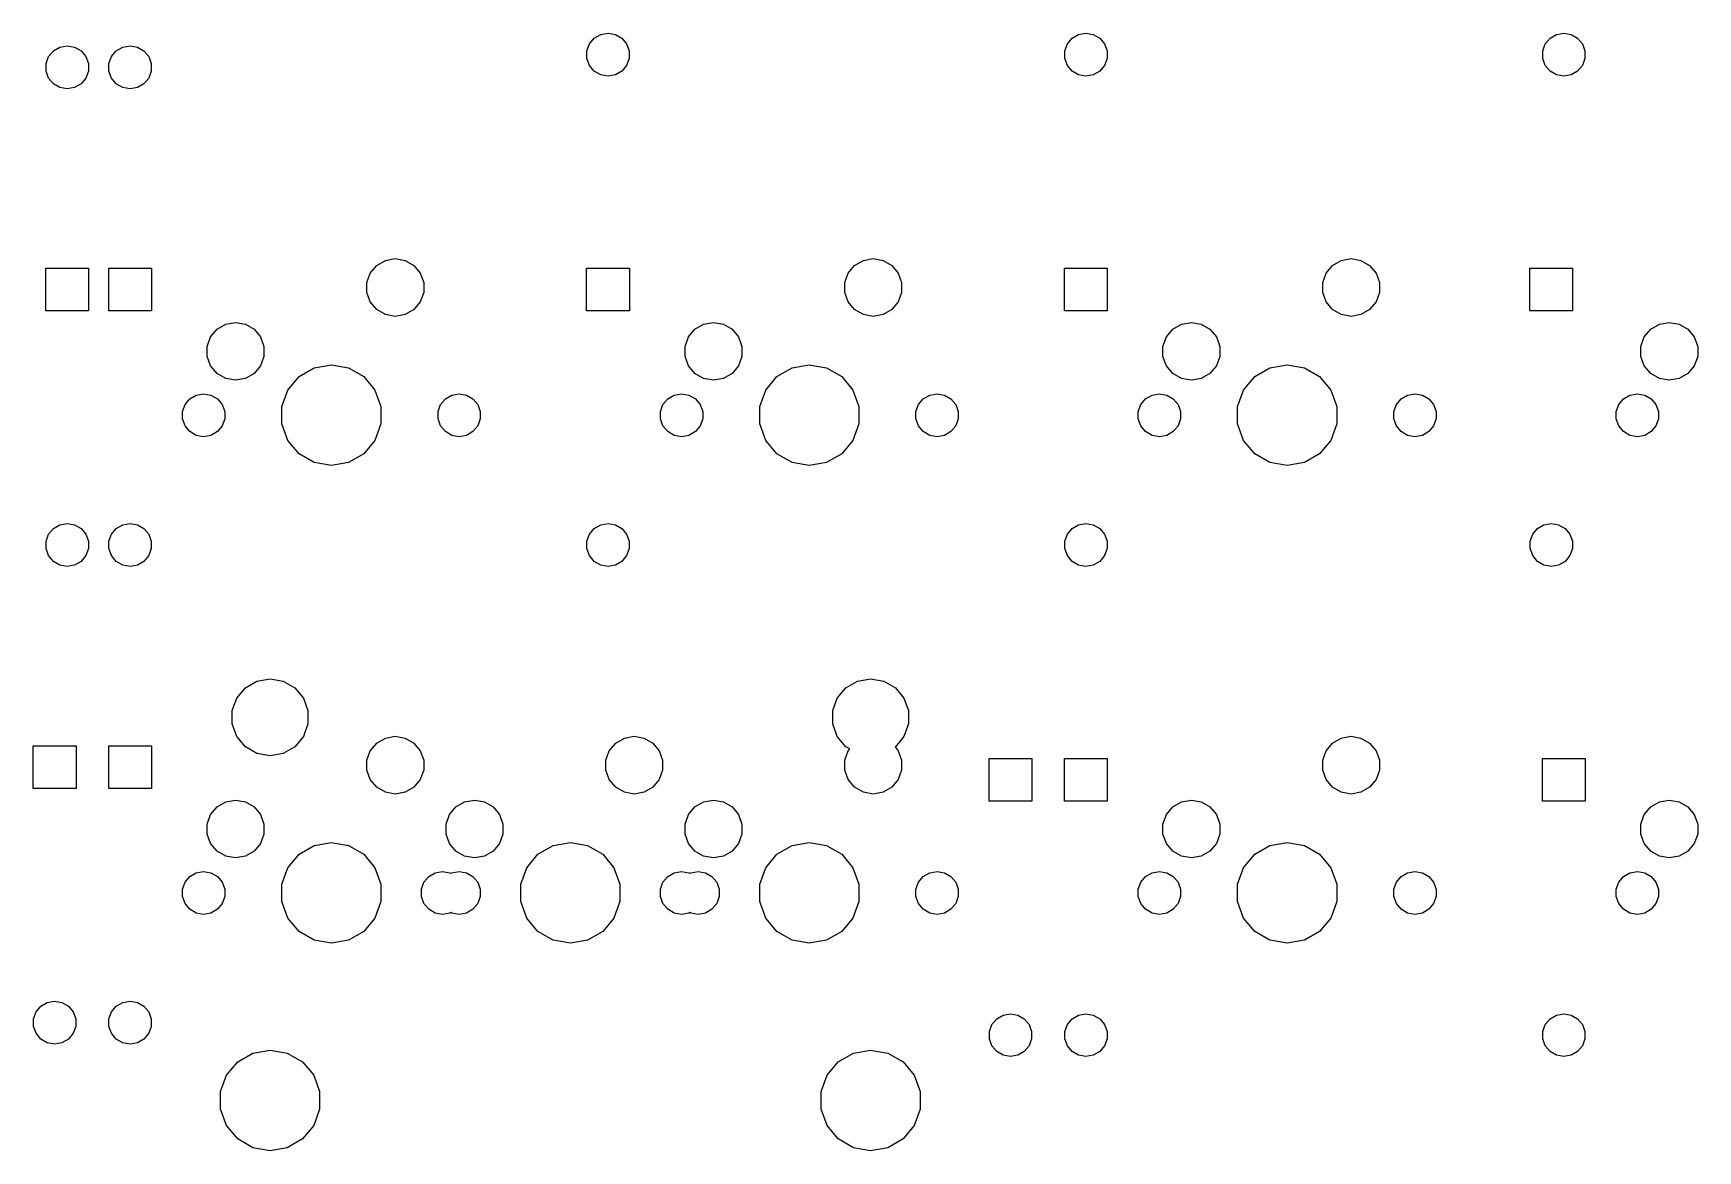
# Model space of a CAD drawing. Extents: x 16 to 275, y -108 to -13.
# Drawn here: x 143.1 to 209.3, y -108.3 to -63.8 of the extents above; entities that cross this region are included whole.
import ezdxf

# ---------------------------------------------------------------- set-up
doc = ezdxf.new("R2010")
doc.units = 0
doc.header["$MEASUREMENT"] = 0
doc.layers.add('BLACK', color=7, linetype='CONTINUOUS')

msp = doc.modelspace()

# ---------------------------------------------------------------- linework, layer by layer
at = {"layer": 'Black'}
for p, q in [((165.259, -64.2341), (165.449, -64.0072)), ((165.449, -64.0072), (165.706, -63.8591)), ((165.706, -63.8591), (165.997, -63.8076)), ((165.997, -63.8076), (166.289, -63.8591)), ((166.289, -63.8591), (166.546, -64.0072)), ((166.546, -64.0072), (166.736, -64.2341)), ((184.259, -64.2341), (184.449, -64.0072)), ((184.449, -64.0072), (184.706, -63.8591)), ((184.706, -63.8591), (184.997, -63.8076)), ((184.997, -63.8076), (185.289, -63.8591)), ((185.289, -63.8591), (185.546, -64.0072)), ((185.546, -64.0072), (185.736, -64.2341)), ((203.259, -64.2341), (203.449, -64.0072)), ((203.449, -64.0072), (203.706, -63.8591)), ((203.706, -63.8591), (203.997, -63.8076)), ((203.997, -63.8076), (204.289, -63.8591)), ((204.289, -63.8591), (204.546, -64.0072)), ((204.546, -64.0072), (204.736, -64.2341)), ((143.658, -65.0124), (143.759, -64.7341)), ((143.759, -64.7341), (143.949, -64.5072)), ((143.949, -64.5072), (144.206, -64.3591)), ((144.206, -64.3591), (144.497, -64.3076)), ((144.497, -64.3076), (144.789, -64.3591)), ((144.789, -64.3591), (145.046, -64.5072)), ((145.046, -64.5072), (145.236, -64.7341)), ((145.236, -64.7341), (145.337, -65.0124)), ((146.158, -65.0124), (146.259, -64.7341)), ((146.259, -64.7341), (146.449, -64.5072)), ((146.449, -64.5072), (146.706, -64.3591)), ((146.706, -64.3591), (146.997, -64.3076)), ((146.997, -64.3076), (147.289, -64.3591)), ((147.289, -64.3591), (147.546, -64.5072)), ((147.546, -64.5072), (147.736, -64.7341)), ((147.736, -64.7341), (147.837, -65.0124)), ((165.158, -64.5124), (165.259, -64.2341)), ((165.158, -64.8086), (165.158, -64.5124)), ((165.259, -65.087), (165.158, -64.8086)), ((166.736, -64.2341), (166.837, -64.5124)), ((166.837, -64.8086), (166.736, -65.087)), ((166.837, -64.5124), (166.837, -64.8086)), ((184.158, -64.5124), (184.259, -64.2341)), ((184.158, -64.8086), (184.158, -64.5124)), ((184.259, -65.087), (184.158, -64.8086)), ((185.736, -64.2341), (185.837, -64.5124)), ((185.837, -64.8086), (185.736, -65.087)), ((185.837, -64.5124), (185.837, -64.8086)), ((203.158, -64.5124), (203.259, -64.2341)), ((203.158, -64.8086), (203.158, -64.5124)), ((203.259, -65.087), (203.158, -64.8086)), ((204.736, -64.2341), (204.837, -64.5124)), ((204.837, -64.8086), (204.736, -65.087)), ((204.837, -64.5124), (204.837, -64.8086)), ((143.658, -65.3086), (143.658, -65.0124)), ((143.759, -65.587), (143.658, -65.3086)), ((145.337, -65.3086), (145.236, -65.587)), ((145.337, -65.0124), (145.337, -65.3086)), ((146.158, -65.3086), (146.158, -65.0124)), ((146.259, -65.587), (146.158, -65.3086)), ((147.837, -65.3086), (147.736, -65.587)), ((147.837, -65.0124), (147.837, -65.3086)), ((165.449, -65.3139), (165.259, -65.087)), ((165.706, -65.462), (165.449, -65.3139)), ((165.997, -65.5134), (165.706, -65.462)), ((166.289, -65.462), (165.997, -65.5134)), ((166.546, -65.3139), (166.289, -65.462)), ((166.736, -65.087), (166.546, -65.3139)), ((184.449, -65.3139), (184.259, -65.087)), ((184.706, -65.462), (184.449, -65.3139)), ((184.997, -65.5134), (184.706, -65.462)), ((185.289, -65.462), (184.997, -65.5134)), ((185.546, -65.3139), (185.289, -65.462)), ((185.736, -65.087), (185.546, -65.3139)), ((203.449, -65.3139), (203.259, -65.087)), ((203.706, -65.462), (203.449, -65.3139)), ((203.997, -65.5134), (203.706, -65.462)), ((204.289, -65.462), (203.997, -65.5134)), ((204.546, -65.3139), (204.289, -65.462)), ((204.736, -65.087), (204.546, -65.3139)), ((143.949, -65.8139), (143.759, -65.587)), ((144.206, -65.962), (143.949, -65.8139)), ((144.497, -66.0134), (144.206, -65.962)), ((144.789, -65.962), (144.497, -66.0134)), ((145.046, -65.8139), (144.789, -65.962)), ((145.236, -65.587), (145.046, -65.8139)), ((146.449, -65.8139), (146.259, -65.587)), ((146.706, -65.962), (146.449, -65.8139)), ((146.997, -66.0134), (146.706, -65.962)), ((147.289, -65.962), (146.997, -66.0134)), ((147.546, -65.8139), (147.289, -65.962)), ((147.736, -65.587), (147.546, -65.8139)), ((157.148, -72.8418), (157.54, -72.7726)), ((157.54, -72.7726), (157.932, -72.8418)), ((176.148, -72.8418), (176.54, -72.7726)), ((176.54, -72.7726), (176.932, -72.8418)), ((195.148, -72.8418), (195.54, -72.7726)), ((195.54, -72.7726), (195.932, -72.8418)), ((143.648, -74.8501), (143.648, -73.1509)), ((143.648, -73.1509), (145.347, -73.1509)), ((145.347, -73.1509), (145.347, -74.8501)), ((146.148, -74.8501), (146.148, -73.1509)), ((146.148, -73.1509), (147.847, -73.1509)), ((147.847, -73.1509), (147.847, -74.8501)), ((156.41, -73.7208), (156.546, -73.3463)), ((156.546, -73.3463), (156.802, -73.0411)), ((156.802, -73.0411), (157.148, -72.8418)), ((157.932, -72.8418), (158.278, -73.0411)), ((158.278, -73.0411), (158.534, -73.3463)), ((158.534, -73.3463), (158.67, -73.7208)), ((165.148, -74.8501), (165.148, -73.1509)), ((165.148, -73.1509), (166.847, -73.1509)), ((166.847, -73.1509), (166.847, -74.8501)), ((175.41, -73.7208), (175.546, -73.3463)), ((175.546, -73.3463), (175.802, -73.0411)), ((175.802, -73.0411), (176.148, -72.8418)), ((176.932, -72.8418), (177.278, -73.0411)), ((177.278, -73.0411), (177.534, -73.3463)), ((177.534, -73.3463), (177.67, -73.7208)), ((184.148, -74.8501), (184.148, -73.1509)), ((184.148, -73.1509), (185.847, -73.1509)), ((185.847, -73.1509), (185.847, -74.8501)), ((194.41, -73.7208), (194.546, -73.3463)), ((194.546, -73.3463), (194.802, -73.0411)), ((194.802, -73.0411), (195.148, -72.8418)), ((195.932, -72.8418), (196.278, -73.0411)), ((196.278, -73.0411), (196.534, -73.3463)), ((196.534, -73.3463), (196.67, -73.7208)), ((202.648, -74.8501), (202.648, -73.1509)), ((202.648, -73.1509), (204.347, -73.1509)), ((204.347, -73.1509), (204.347, -74.8501)), ((156.41, -74.1192), (156.41, -73.7208)), ((158.67, -73.7208), (158.67, -74.1192)), ((175.41, -74.1192), (175.41, -73.7208)), ((177.67, -73.7208), (177.67, -74.1192)), ((194.41, -74.1192), (194.41, -73.7208)), ((196.67, -73.7208), (196.67, -74.1192)), ((156.546, -74.4937), (156.41, -74.1192)), ((156.802, -74.7989), (156.546, -74.4937)), ((158.534, -74.4937), (158.278, -74.7989)), ((158.67, -74.1192), (158.534, -74.4937)), ((175.546, -74.4937), (175.41, -74.1192)), ((175.802, -74.7989), (175.546, -74.4937)), ((177.534, -74.4937), (177.278, -74.7989)), ((177.67, -74.1192), (177.534, -74.4937)), ((194.546, -74.4937), (194.41, -74.1192)), ((194.802, -74.7989), (194.546, -74.4937)), ((196.534, -74.4937), (196.278, -74.7989)), ((196.67, -74.1192), (196.534, -74.4937)), ((145.347, -74.8501), (143.648, -74.8501)), ((147.847, -74.8501), (146.148, -74.8501)), ((150.452, -75.5811), (150.798, -75.3818)), ((150.798, -75.3818), (151.19, -75.3126)), ((151.19, -75.3126), (151.582, -75.3818)), ((151.582, -75.3818), (151.928, -75.5811)), ((157.148, -74.9982), (156.802, -74.7989)), ((157.54, -75.0674), (157.148, -74.9982)), ((157.932, -74.9982), (157.54, -75.0674)), ((158.278, -74.7989), (157.932, -74.9982)), ((166.847, -74.8501), (165.148, -74.8501)), ((169.452, -75.5811), (169.798, -75.3818)), ((169.798, -75.3818), (170.19, -75.3126)), ((170.19, -75.3126), (170.582, -75.3818)), ((170.582, -75.3818), (170.928, -75.5811)), ((176.148, -74.9982), (175.802, -74.7989)), ((176.54, -75.0674), (176.148, -74.9982)), ((176.932, -74.9982), (176.54, -75.0674)), ((177.278, -74.7989), (176.932, -74.9982)), ((185.847, -74.8501), (184.148, -74.8501)), ((188.452, -75.5811), (188.798, -75.3818)), ((188.798, -75.3818), (189.19, -75.3126)), ((189.19, -75.3126), (189.582, -75.3818)), ((189.582, -75.3818), (189.928, -75.5811)), ((195.148, -74.9982), (194.802, -74.7989)), ((195.54, -75.0674), (195.148, -74.9982)), ((195.932, -74.9982), (195.54, -75.0674)), ((196.278, -74.7989), (195.932, -74.9982)), ((204.347, -74.8501), (202.648, -74.8501)), ((207.452, -75.5811), (207.798, -75.3818)), ((207.798, -75.3818), (208.19, -75.3126)), ((208.19, -75.3126), (208.582, -75.3818)), ((208.582, -75.3818), (208.928, -75.5811)), ((150.06, -76.2608), (150.196, -75.8863)), ((150.196, -75.8863), (150.452, -75.5811)), ((151.928, -75.5811), (152.184, -75.8863)), ((152.184, -75.8863), (152.32, -76.2608)), ((169.06, -76.2608), (169.196, -75.8863)), ((169.196, -75.8863), (169.452, -75.5811)), ((170.928, -75.5811), (171.184, -75.8863)), ((171.184, -75.8863), (171.32, -76.2608)), ((188.06, -76.2608), (188.196, -75.8863)), ((188.196, -75.8863), (188.452, -75.5811)), ((189.928, -75.5811), (190.184, -75.8863)), ((190.184, -75.8863), (190.32, -76.2608)), ((207.06, -76.2608), (207.196, -75.8863)), ((207.196, -75.8863), (207.452, -75.5811)), ((208.928, -75.5811), (209.184, -75.8863)), ((209.184, -75.8863), (209.32, -76.2608)), ((150.06, -76.6592), (150.06, -76.2608)), ((150.196, -77.0337), (150.06, -76.6592)), ((152.32, -76.6592), (152.184, -77.0337)), ((152.32, -76.2608), (152.32, -76.6592)), ((169.06, -76.6592), (169.06, -76.2608)), ((169.196, -77.0337), (169.06, -76.6592)), ((171.32, -76.6592), (171.184, -77.0337)), ((171.32, -76.2608), (171.32, -76.6592)), ((188.06, -76.6592), (188.06, -76.2608)), ((188.196, -77.0337), (188.06, -76.6592)), ((190.32, -76.6592), (190.184, -77.0337)), ((190.32, -76.2608), (190.32, -76.6592)), ((207.06, -76.6592), (207.06, -76.2608)), ((207.196, -77.0337), (207.06, -76.6592)), ((209.32, -76.6592), (209.184, -77.0337)), ((209.32, -76.2608), (209.32, -76.6592)), ((150.452, -77.3389), (150.196, -77.0337)), ((150.798, -77.5382), (150.452, -77.3389)), ((151.928, -77.3389), (151.582, -77.5382)), ((152.184, -77.0337), (151.928, -77.3389)), ((153.713, -77.4667), (154.315, -77.1192)), ((154.315, -77.1192), (155, -76.9985)), ((155, -76.9985), (155.685, -77.1192)), ((155.685, -77.1192), (156.287, -77.4667)), ((169.452, -77.3389), (169.196, -77.0337)), ((169.798, -77.5382), (169.452, -77.3389)), ((170.928, -77.3389), (170.582, -77.5382)), ((171.184, -77.0337), (170.928, -77.3389)), ((172.713, -77.4667), (173.315, -77.1192)), ((173.315, -77.1192), (174, -76.9985)), ((174, -76.9985), (174.685, -77.1192)), ((174.685, -77.1192), (175.287, -77.4667)), ((188.452, -77.3389), (188.196, -77.0337)), ((188.798, -77.5382), (188.452, -77.3389)), ((189.928, -77.3389), (189.582, -77.5382)), ((190.184, -77.0337), (189.928, -77.3389)), ((191.713, -77.4667), (192.315, -77.1192)), ((192.315, -77.1192), (193, -76.9985)), ((193, -76.9985), (193.685, -77.1192)), ((193.685, -77.1192), (194.287, -77.4667)), ((207.452, -77.3389), (207.196, -77.0337)), ((207.798, -77.5382), (207.452, -77.3389)), ((208.928, -77.3389), (208.582, -77.5382)), ((209.184, -77.0337), (208.928, -77.3389)), ((151.19, -77.6074), (150.798, -77.5382)), ((151.582, -77.5382), (151.19, -77.6074)), ((153.029, -78.6524), (153.267, -77.9992)), ((153.267, -77.9992), (153.713, -77.4667)), ((156.287, -77.4667), (156.733, -77.9992)), ((156.733, -77.9992), (156.971, -78.6524)), ((170.19, -77.6074), (169.798, -77.5382)), ((170.582, -77.5382), (170.19, -77.6074)), ((172.029, -78.6524), (172.267, -77.9992)), ((172.267, -77.9992), (172.713, -77.4667)), ((175.287, -77.4667), (175.733, -77.9992)), ((175.733, -77.9992), (175.971, -78.6524)), ((189.19, -77.6074), (188.798, -77.5382)), ((189.582, -77.5382), (189.19, -77.6074)), ((191.029, -78.6524), (191.267, -77.9992)), ((191.267, -77.9992), (191.713, -77.4667)), ((194.287, -77.4667), (194.733, -77.9992)), ((194.733, -77.9992), (194.971, -78.6524)), ((208.19, -77.6074), (207.798, -77.5382)), ((208.582, -77.5382), (208.19, -77.6074)), ((149.079, -78.8517), (149.18, -78.5729)), ((149.18, -78.5729), (149.371, -78.3457)), ((149.371, -78.3457), (149.628, -78.1974)), ((149.628, -78.1974), (149.92, -78.1458)), ((149.92, -78.1458), (150.212, -78.1974)), ((150.212, -78.1974), (150.469, -78.3457)), ((150.469, -78.3457), (150.66, -78.5729)), ((150.66, -78.5729), (150.761, -78.8517)), ((153.029, -79.3476), (153.029, -78.6524)), ((156.971, -78.6524), (156.971, -79.3476)), ((159.239, -78.8517), (159.34, -78.5729)), ((159.34, -78.5729), (159.531, -78.3457)), ((159.531, -78.3457), (159.788, -78.1974)), ((159.788, -78.1974), (160.08, -78.1458)), ((160.08, -78.1458), (160.372, -78.1974)), ((160.372, -78.1974), (160.629, -78.3457)), ((160.629, -78.3457), (160.82, -78.5729)), ((160.82, -78.5729), (160.921, -78.8517)), ((168.079, -78.8517), (168.18, -78.5729)), ((168.18, -78.5729), (168.371, -78.3457)), ((168.371, -78.3457), (168.628, -78.1974)), ((168.628, -78.1974), (168.92, -78.1458)), ((168.92, -78.1458), (169.212, -78.1974)), ((169.212, -78.1974), (169.469, -78.3457)), ((169.469, -78.3457), (169.66, -78.5729)), ((169.66, -78.5729), (169.761, -78.8517)), ((172.029, -79.3476), (172.029, -78.6524)), ((175.971, -78.6524), (175.971, -79.3476)), ((178.239, -78.8517), (178.34, -78.5729)), ((178.34, -78.5729), (178.531, -78.3457)), ((178.531, -78.3457), (178.788, -78.1974)), ((178.788, -78.1974), (179.08, -78.1458)), ((179.08, -78.1458), (179.372, -78.1974)), ((179.372, -78.1974), (179.629, -78.3457)), ((179.629, -78.3457), (179.82, -78.5729)), ((179.82, -78.5729), (179.921, -78.8517)), ((187.079, -78.8517), (187.18, -78.5729)), ((187.18, -78.5729), (187.371, -78.3457)), ((187.371, -78.3457), (187.628, -78.1974)), ((187.628, -78.1974), (187.92, -78.1458)), ((187.92, -78.1458), (188.212, -78.1974)), ((188.212, -78.1974), (188.469, -78.3457)), ((188.469, -78.3457), (188.66, -78.5729)), ((188.66, -78.5729), (188.761, -78.8517)), ((191.029, -79.3476), (191.029, -78.6524)), ((194.971, -78.6524), (194.971, -79.3476)), ((197.239, -78.8517), (197.34, -78.5729)), ((197.34, -78.5729), (197.531, -78.3457)), ((197.531, -78.3457), (197.788, -78.1974)), ((197.788, -78.1974), (198.08, -78.1458)), ((198.08, -78.1458), (198.372, -78.1974)), ((198.372, -78.1974), (198.629, -78.3457)), ((198.629, -78.3457), (198.82, -78.5729)), ((198.82, -78.5729), (198.921, -78.8517)), ((206.079, -78.8517), (206.18, -78.5729)), ((206.18, -78.5729), (206.371, -78.3457)), ((206.371, -78.3457), (206.628, -78.1974)), ((206.628, -78.1974), (206.92, -78.1458)), ((206.92, -78.1458), (207.212, -78.1974)), ((207.212, -78.1974), (207.469, -78.3457)), ((207.469, -78.3457), (207.66, -78.5729)), ((207.66, -78.5729), (207.761, -78.8517)), ((149.079, -79.1483), (149.079, -78.8517)), ((149.18, -79.4271), (149.079, -79.1483)), ((150.761, -79.1483), (150.66, -79.4271)), ((150.761, -78.8517), (150.761, -79.1483)), ((153.267, -80.0008), (153.029, -79.3476)), ((156.971, -79.3476), (156.733, -80.0008)), ((159.239, -79.1483), (159.239, -78.8517)), ((159.34, -79.4271), (159.239, -79.1483)), ((160.921, -79.1483), (160.82, -79.4271)), ((160.921, -78.8517), (160.921, -79.1483)), ((168.079, -79.1483), (168.079, -78.8517)), ((168.18, -79.4271), (168.079, -79.1483)), ((169.761, -79.1483), (169.66, -79.4271)), ((169.761, -78.8517), (169.761, -79.1483)), ((172.267, -80.0008), (172.029, -79.3476)), ((175.971, -79.3476), (175.733, -80.0008)), ((178.239, -79.1483), (178.239, -78.8517)), ((178.34, -79.4271), (178.239, -79.1483)), ((179.921, -79.1483), (179.82, -79.4271)), ((179.921, -78.8517), (179.921, -79.1483)), ((187.079, -79.1483), (187.079, -78.8517)), ((187.18, -79.4271), (187.079, -79.1483)), ((188.761, -79.1483), (188.66, -79.4271)), ((188.761, -78.8517), (188.761, -79.1483)), ((191.267, -80.0008), (191.029, -79.3476)), ((194.971, -79.3476), (194.733, -80.0008)), ((197.239, -79.1483), (197.239, -78.8517)), ((197.34, -79.4271), (197.239, -79.1483)), ((198.921, -79.1483), (198.82, -79.4271)), ((198.921, -78.8517), (198.921, -79.1483)), ((206.079, -79.1483), (206.079, -78.8517)), ((206.18, -79.4271), (206.079, -79.1483)), ((207.761, -79.1483), (207.66, -79.4271)), ((207.761, -78.8517), (207.761, -79.1483)), ((149.371, -79.6543), (149.18, -79.4271)), ((149.628, -79.8026), (149.371, -79.6543)), ((149.92, -79.8541), (149.628, -79.8026)), ((150.212, -79.8026), (149.92, -79.8541)), ((150.469, -79.6543), (150.212, -79.8026)), ((150.66, -79.4271), (150.469, -79.6543)), ((153.713, -80.5332), (153.267, -80.0008)), ((156.733, -80.0008), (156.287, -80.5332)), ((159.531, -79.6543), (159.34, -79.4271)), ((159.788, -79.8026), (159.531, -79.6543)), ((160.08, -79.8541), (159.788, -79.8026)), ((160.372, -79.8026), (160.08, -79.8541)), ((160.629, -79.6543), (160.372, -79.8026)), ((160.82, -79.4271), (160.629, -79.6543)), ((168.371, -79.6543), (168.18, -79.4271)), ((168.628, -79.8026), (168.371, -79.6543)), ((168.92, -79.8541), (168.628, -79.8026)), ((169.212, -79.8026), (168.92, -79.8541)), ((169.469, -79.6543), (169.212, -79.8026)), ((169.66, -79.4271), (169.469, -79.6543)), ((172.713, -80.5332), (172.267, -80.0008)), ((175.733, -80.0008), (175.287, -80.5332)), ((178.531, -79.6543), (178.34, -79.4271)), ((178.788, -79.8026), (178.531, -79.6543)), ((179.08, -79.8541), (178.788, -79.8026)), ((179.372, -79.8026), (179.08, -79.8541)), ((179.629, -79.6543), (179.372, -79.8026)), ((179.82, -79.4271), (179.629, -79.6543)), ((187.371, -79.6543), (187.18, -79.4271)), ((187.628, -79.8026), (187.371, -79.6543)), ((187.92, -79.8541), (187.628, -79.8026)), ((188.212, -79.8026), (187.92, -79.8541)), ((188.469, -79.6543), (188.212, -79.8026)), ((188.66, -79.4271), (188.469, -79.6543)), ((191.713, -80.5332), (191.267, -80.0008)), ((194.733, -80.0008), (194.287, -80.5332)), ((197.531, -79.6543), (197.34, -79.4271)), ((197.788, -79.8026), (197.531, -79.6543)), ((198.08, -79.8541), (197.788, -79.8026)), ((198.372, -79.8026), (198.08, -79.8541)), ((198.629, -79.6543), (198.372, -79.8026)), ((198.82, -79.4271), (198.629, -79.6543)), ((206.371, -79.6543), (206.18, -79.4271)), ((206.628, -79.8026), (206.371, -79.6543)), ((206.92, -79.8541), (206.628, -79.8026)), ((207.212, -79.8026), (206.92, -79.8541)), ((207.469, -79.6543), (207.212, -79.8026)), ((207.66, -79.4271), (207.469, -79.6543)), ((154.315, -80.8808), (153.713, -80.5332)), ((156.287, -80.5332), (155.685, -80.8808)), ((173.315, -80.8808), (172.713, -80.5332)), ((175.287, -80.5332), (174.685, -80.8808)), ((192.315, -80.8808), (191.713, -80.5332)), ((194.287, -80.5332), (193.685, -80.8808)), ((155, -81.0015), (154.315, -80.8808)), ((155.685, -80.8808), (155, -81.0015)), ((174, -81.0015), (173.315, -80.8808)), ((174.685, -80.8808), (174, -81.0015)), ((193, -81.0015), (192.315, -80.8808)), ((193.685, -80.8808), (193, -81.0015)), ((143.949, -83.5072), (144.206, -83.3591)), ((144.206, -83.3591), (144.497, -83.3076)), ((144.497, -83.3076), (144.789, -83.3591)), ((144.789, -83.3591), (145.046, -83.5072)), ((146.449, -83.5072), (146.706, -83.3591)), ((146.706, -83.3591), (146.997, -83.3076)), ((146.997, -83.3076), (147.289, -83.3591)), ((147.289, -83.3591), (147.546, -83.5072)), ((165.449, -83.5072), (165.706, -83.3591)), ((165.706, -83.3591), (165.997, -83.3076)), ((165.997, -83.3076), (166.289, -83.3591)), ((166.289, -83.3591), (166.546, -83.5072)), ((184.449, -83.5072), (184.706, -83.3591)), ((184.706, -83.3591), (184.997, -83.3076)), ((184.997, -83.3076), (185.289, -83.3591)), ((185.289, -83.3591), (185.546, -83.5072)), ((202.949, -83.5072), (203.206, -83.3591)), ((203.206, -83.3591), (203.497, -83.3076)), ((203.497, -83.3076), (203.789, -83.3591)), ((203.789, -83.3591), (204.046, -83.5072)), ((143.658, -84.0124), (143.759, -83.7341)), ((143.658, -84.3086), (143.658, -84.0124)), ((143.759, -83.7341), (143.949, -83.5072)), ((145.046, -83.5072), (145.236, -83.7341)), ((145.236, -83.7341), (145.337, -84.0124)), ((145.337, -84.0124), (145.337, -84.3086)), ((146.158, -84.0124), (146.259, -83.7341)), ((146.158, -84.3086), (146.158, -84.0124)), ((146.259, -83.7341), (146.449, -83.5072)), ((147.546, -83.5072), (147.736, -83.7341)), ((147.736, -83.7341), (147.837, -84.0124)), ((147.837, -84.0124), (147.837, -84.3086)), ((165.158, -84.0124), (165.259, -83.7341)), ((165.158, -84.3086), (165.158, -84.0124)), ((165.259, -83.7341), (165.449, -83.5072)), ((166.546, -83.5072), (166.736, -83.7341)), ((166.736, -83.7341), (166.837, -84.0124)), ((166.837, -84.0124), (166.837, -84.3086)), ((184.158, -84.0124), (184.259, -83.7341)), ((184.158, -84.3086), (184.158, -84.0124)), ((184.259, -83.7341), (184.449, -83.5072)), ((185.546, -83.5072), (185.736, -83.7341)), ((185.736, -83.7341), (185.837, -84.0124)), ((185.837, -84.0124), (185.837, -84.3086)), ((202.658, -84.0124), (202.759, -83.7341)), ((202.658, -84.3086), (202.658, -84.0124)), ((202.759, -83.7341), (202.949, -83.5072)), ((204.046, -83.5072), (204.236, -83.7341)), ((204.236, -83.7341), (204.337, -84.0124)), ((204.337, -84.0124), (204.337, -84.3086)), ((143.759, -84.587), (143.658, -84.3086)), ((143.949, -84.8139), (143.759, -84.587)), ((145.236, -84.587), (145.046, -84.8139)), ((145.337, -84.3086), (145.236, -84.587)), ((146.259, -84.587), (146.158, -84.3086)), ((146.449, -84.8139), (146.259, -84.587)), ((147.736, -84.587), (147.546, -84.8139)), ((147.837, -84.3086), (147.736, -84.587)), ((165.259, -84.587), (165.158, -84.3086)), ((165.449, -84.8139), (165.259, -84.587)), ((166.736, -84.587), (166.546, -84.8139)), ((166.837, -84.3086), (166.736, -84.587)), ((184.259, -84.587), (184.158, -84.3086)), ((184.449, -84.8139), (184.259, -84.587)), ((185.736, -84.587), (185.546, -84.8139)), ((185.837, -84.3086), (185.736, -84.587)), ((202.759, -84.587), (202.658, -84.3086)), ((202.949, -84.8139), (202.759, -84.587)), ((204.236, -84.587), (204.046, -84.8139)), ((204.337, -84.3086), (204.236, -84.587)), ((144.206, -84.962), (143.949, -84.8139)), ((144.497, -85.0134), (144.206, -84.962)), ((144.789, -84.962), (144.497, -85.0134)), ((145.046, -84.8139), (144.789, -84.962)), ((146.706, -84.962), (146.449, -84.8139)), ((146.997, -85.0134), (146.706, -84.962)), ((147.289, -84.962), (146.997, -85.0134)), ((147.546, -84.8139), (147.289, -84.962)), ((165.706, -84.962), (165.449, -84.8139)), ((165.997, -85.0134), (165.706, -84.962)), ((166.289, -84.962), (165.997, -85.0134)), ((166.546, -84.8139), (166.289, -84.962)), ((184.706, -84.962), (184.449, -84.8139)), ((184.997, -85.0134), (184.706, -84.962)), ((185.289, -84.962), (184.997, -85.0134)), ((185.546, -84.8139), (185.289, -84.962)), ((203.206, -84.962), (202.949, -84.8139)), ((203.497, -85.0134), (203.206, -84.962)), ((203.789, -84.962), (203.497, -85.0134)), ((204.046, -84.8139), (203.789, -84.962)), ((151.237, -90.2501), (151.579, -89.8431)), ((151.579, -89.8431), (152.039, -89.5774)), ((152.039, -89.5774), (152.562, -89.4852)), ((152.562, -89.4852), (153.085, -89.5774)), ((153.085, -89.5774), (153.545, -89.8431)), ((153.545, -89.8431), (153.887, -90.2501)), ((175.113, -90.2501), (175.455, -89.8431)), ((175.455, -89.8431), (175.915, -89.5774)), ((175.915, -89.5774), (176.438, -89.4852)), ((176.438, -89.4852), (176.961, -89.5774)), ((176.961, -89.5774), (177.421, -89.8431)), ((177.421, -89.8431), (177.763, -90.2501)), ((151.055, -90.7493), (151.237, -90.2501)), ((153.887, -90.2501), (154.069, -90.7493)), ((174.931, -90.7493), (175.113, -90.2501)), ((177.763, -90.2501), (177.945, -90.7493)), ((151.055, -91.2807), (151.055, -90.7493)), ((151.237, -91.7799), (151.055, -91.2807)), ((154.069, -91.2807), (153.887, -91.7799)), ((154.069, -90.7493), (154.069, -91.2807)), ((174.931, -91.2807), (174.931, -90.7493)), ((175.113, -91.7799), (174.931, -91.2807)), ((177.945, -91.2807), (177.763, -91.7799)), ((177.945, -90.7493), (177.945, -91.2807)), ((151.579, -92.1869), (151.237, -91.7799)), ((153.887, -91.7799), (153.545, -92.1869)), ((156.802, -92.0411), (157.148, -91.8418)), ((157.148, -91.8418), (157.54, -91.7726)), ((157.54, -91.7726), (157.932, -91.8418)), ((157.932, -91.8418), (158.278, -92.0411)), ((166.302, -92.0411), (166.648, -91.8418)), ((166.648, -91.8418), (167.04, -91.7726)), ((167.04, -91.7726), (167.432, -91.8418)), ((167.432, -91.8418), (167.778, -92.0411)), ((175.455, -92.1869), (175.113, -91.7799)), ((177.763, -91.7799), (177.421, -92.1869)), ((194.802, -92.0411), (195.148, -91.8418)), ((195.148, -91.8418), (195.54, -91.7726)), ((195.54, -91.7726), (195.932, -91.8418)), ((195.932, -91.8418), (196.278, -92.0411)), ((143.148, -93.8501), (143.148, -92.1509)), ((143.148, -92.1509), (144.847, -92.1509)), ((144.847, -92.1509), (144.847, -93.8501)), ((146.148, -93.8501), (146.148, -92.1509)), ((146.148, -92.1509), (147.847, -92.1509)), ((147.847, -92.1509), (147.847, -93.8501)), ((152.039, -92.4526), (151.579, -92.1869)), ((152.562, -92.5448), (152.039, -92.4526)), ((153.085, -92.4526), (152.562, -92.5448)), ((153.545, -92.1869), (153.085, -92.4526)), ((156.41, -92.7208), (156.546, -92.3463)), ((156.546, -92.3463), (156.802, -92.0411)), ((158.278, -92.0411), (158.534, -92.3463)), ((158.534, -92.3463), (158.67, -92.7208)), ((165.91, -92.7208), (166.046, -92.3463)), ((166.046, -92.3463), (166.302, -92.0411)), ((167.778, -92.0411), (168.034, -92.3463)), ((168.034, -92.3463), (168.17, -92.7208)), ((175.41, -92.7208), (175.546, -92.3463)), ((175.607, -92.2746), (175.455, -92.1869)), ((175.546, -92.3463), (175.607, -92.2746)), ((177.421, -92.1869), (177.407, -92.1953)), ((177.407, -92.1953), (177.534, -92.3463)), ((177.534, -92.3463), (177.67, -92.7208)), ((194.41, -92.7208), (194.546, -92.3463)), ((194.546, -92.3463), (194.802, -92.0411)), ((196.278, -92.0411), (196.534, -92.3463)), ((196.534, -92.3463), (196.67, -92.7208)), ((156.41, -93.1192), (156.41, -92.7208)), ((156.546, -93.4937), (156.41, -93.1192)), ((158.67, -93.1192), (158.534, -93.4937)), ((158.67, -92.7208), (158.67, -93.1192)), ((165.91, -93.1192), (165.91, -92.7208)), ((166.046, -93.4937), (165.91, -93.1192)), ((168.17, -93.1192), (168.034, -93.4937)), ((168.17, -92.7208), (168.17, -93.1192)), ((175.41, -93.1192), (175.41, -92.7208)), ((175.546, -93.4937), (175.41, -93.1192)), ((177.67, -93.1192), (177.534, -93.4937)), ((177.67, -92.7208), (177.67, -93.1192)), ((181.148, -94.3501), (181.148, -92.6509)), ((181.148, -92.6509), (182.847, -92.6509)), ((182.847, -92.6509), (182.847, -94.3501)), ((184.148, -94.3501), (184.148, -92.6509)), ((184.148, -92.6509), (185.847, -92.6509)), ((185.847, -92.6509), (185.847, -94.3501)), ((194.41, -93.1192), (194.41, -92.7208)), ((194.546, -93.4937), (194.41, -93.1192)), ((196.67, -93.1192), (196.534, -93.4937)), ((196.67, -92.7208), (196.67, -93.1192)), ((203.148, -94.3501), (203.148, -92.6509)), ((203.148, -92.6509), (204.847, -92.6509)), ((204.847, -92.6509), (204.847, -94.3501)), ((144.847, -93.8501), (143.148, -93.8501)), ((147.847, -93.8501), (146.148, -93.8501)), ((156.802, -93.7989), (156.546, -93.4937)), ((157.148, -93.9982), (156.802, -93.7989)), ((158.278, -93.7989), (157.932, -93.9982)), ((158.534, -93.4937), (158.278, -93.7989)), ((166.302, -93.7989), (166.046, -93.4937)), ((166.648, -93.9982), (166.302, -93.7989)), ((167.778, -93.7989), (167.432, -93.9982)), ((168.034, -93.4937), (167.778, -93.7989)), ((175.802, -93.7989), (175.546, -93.4937)), ((176.148, -93.9982), (175.802, -93.7989)), ((177.278, -93.7989), (176.932, -93.9982)), ((177.534, -93.4937), (177.278, -93.7989)), ((194.802, -93.7989), (194.546, -93.4937)), ((195.148, -93.9982), (194.802, -93.7989)), ((196.278, -93.7989), (195.932, -93.9982)), ((196.534, -93.4937), (196.278, -93.7989)), ((150.196, -94.8863), (150.452, -94.5811)), ((150.452, -94.5811), (150.798, -94.3818)), ((150.798, -94.3818), (151.19, -94.3126)), ((151.19, -94.3126), (151.582, -94.3818)), ((151.582, -94.3818), (151.928, -94.5811)), ((151.928, -94.5811), (152.184, -94.8863)), ((157.54, -94.0674), (157.148, -93.9982)), ((157.932, -93.9982), (157.54, -94.0674)), ((159.696, -94.8863), (159.952, -94.5811)), ((159.952, -94.5811), (160.298, -94.3818)), ((160.298, -94.3818), (160.69, -94.3126)), ((160.69, -94.3126), (161.082, -94.3818)), ((161.082, -94.3818), (161.428, -94.5811)), ((161.428, -94.5811), (161.684, -94.8863)), ((167.04, -94.0674), (166.648, -93.9982)), ((167.432, -93.9982), (167.04, -94.0674)), ((169.196, -94.8863), (169.452, -94.5811)), ((169.452, -94.5811), (169.798, -94.3818)), ((169.798, -94.3818), (170.19, -94.3126)), ((170.19, -94.3126), (170.582, -94.3818)), ((170.582, -94.3818), (170.928, -94.5811)), ((170.928, -94.5811), (171.184, -94.8863)), ((176.54, -94.0674), (176.148, -93.9982)), ((176.932, -93.9982), (176.54, -94.0674)), ((182.847, -94.3501), (181.148, -94.3501)), ((185.847, -94.3501), (184.148, -94.3501)), ((188.196, -94.8863), (188.452, -94.5811)), ((188.452, -94.5811), (188.798, -94.3818)), ((188.798, -94.3818), (189.19, -94.3126)), ((189.19, -94.3126), (189.582, -94.3818)), ((189.582, -94.3818), (189.928, -94.5811)), ((189.928, -94.5811), (190.184, -94.8863)), ((195.54, -94.0674), (195.148, -93.9982)), ((195.932, -93.9982), (195.54, -94.0674)), ((204.847, -94.3501), (203.148, -94.3501)), ((207.196, -94.8863), (207.452, -94.5811)), ((207.452, -94.5811), (207.798, -94.3818)), ((207.798, -94.3818), (208.19, -94.3126)), ((208.19, -94.3126), (208.582, -94.3818)), ((208.582, -94.3818), (208.928, -94.5811)), ((208.928, -94.5811), (209.184, -94.8863)), ((150.06, -95.2608), (150.196, -94.8863)), ((150.06, -95.6592), (150.06, -95.2608)), ((152.184, -94.8863), (152.32, -95.2608)), ((152.32, -95.2608), (152.32, -95.6592)), ((159.56, -95.2608), (159.696, -94.8863)), ((159.56, -95.6592), (159.56, -95.2608)), ((161.684, -94.8863), (161.82, -95.2608)), ((161.82, -95.2608), (161.82, -95.6592)), ((169.06, -95.2608), (169.196, -94.8863)), ((169.06, -95.6592), (169.06, -95.2608)), ((171.184, -94.8863), (171.32, -95.2608)), ((171.32, -95.2608), (171.32, -95.6592)), ((188.06, -95.2608), (188.196, -94.8863)), ((188.06, -95.6592), (188.06, -95.2608)), ((190.184, -94.8863), (190.32, -95.2608)), ((190.32, -95.2608), (190.32, -95.6592)), ((207.06, -95.2608), (207.196, -94.8863)), ((207.06, -95.6592), (207.06, -95.2608)), ((209.184, -94.8863), (209.32, -95.2608)), ((209.32, -95.2608), (209.32, -95.6592)), ((150.196, -96.0337), (150.06, -95.6592)), ((152.32, -95.6592), (152.184, -96.0337)), ((159.696, -96.0337), (159.56, -95.6592)), ((161.82, -95.6592), (161.684, -96.0337)), ((169.196, -96.0337), (169.06, -95.6592)), ((171.32, -95.6592), (171.184, -96.0337)), ((188.196, -96.0337), (188.06, -95.6592)), ((190.32, -95.6592), (190.184, -96.0337)), ((207.196, -96.0337), (207.06, -95.6592)), ((209.32, -95.6592), (209.184, -96.0337)), ((150.452, -96.3389), (150.196, -96.0337)), ((150.798, -96.5382), (150.452, -96.3389)), ((151.19, -96.6074), (150.798, -96.5382)), ((151.582, -96.5382), (151.19, -96.6074)), ((151.928, -96.3389), (151.582, -96.5382)), ((152.184, -96.0337), (151.928, -96.3389)), ((153.267, -96.9992), (153.713, -96.4667)), ((153.713, -96.4667), (154.315, -96.1192)), ((154.315, -96.1192), (155, -95.9985)), ((155, -95.9985), (155.685, -96.1192)), ((155.685, -96.1192), (156.287, -96.4667)), ((156.287, -96.4667), (156.733, -96.9992)), ((159.952, -96.3389), (159.696, -96.0337)), ((160.298, -96.5382), (159.952, -96.3389)), ((160.69, -96.6074), (160.298, -96.5382)), ((161.082, -96.5382), (160.69, -96.6074)), ((161.428, -96.3389), (161.082, -96.5382)), ((161.684, -96.0337), (161.428, -96.3389)), ((162.767, -96.9992), (163.213, -96.4667)), ((163.213, -96.4667), (163.815, -96.1192)), ((163.815, -96.1192), (164.5, -95.9985)), ((164.5, -95.9985), (165.185, -96.1192)), ((165.185, -96.1192), (165.787, -96.4667)), ((165.787, -96.4667), (166.233, -96.9992)), ((169.452, -96.3389), (169.196, -96.0337)), ((169.798, -96.5382), (169.452, -96.3389)), ((170.19, -96.6074), (169.798, -96.5382)), ((170.582, -96.5382), (170.19, -96.6074)), ((170.928, -96.3389), (170.582, -96.5382)), ((171.184, -96.0337), (170.928, -96.3389)), ((172.267, -96.9992), (172.713, -96.4667)), ((172.713, -96.4667), (173.315, -96.1192)), ((173.315, -96.1192), (174, -95.9985)), ((174, -95.9985), (174.685, -96.1192)), ((174.685, -96.1192), (175.287, -96.4667)), ((175.287, -96.4667), (175.733, -96.9992)), ((188.452, -96.3389), (188.196, -96.0337)), ((188.798, -96.5382), (188.452, -96.3389)), ((189.19, -96.6074), (188.798, -96.5382)), ((189.582, -96.5382), (189.19, -96.6074)), ((189.928, -96.3389), (189.582, -96.5382)), ((190.184, -96.0337), (189.928, -96.3389)), ((191.267, -96.9992), (191.713, -96.4667)), ((191.713, -96.4667), (192.315, -96.1192)), ((192.315, -96.1192), (193, -95.9985)), ((193, -95.9985), (193.685, -96.1192)), ((193.685, -96.1192), (194.287, -96.4667)), ((194.287, -96.4667), (194.733, -96.9992)), ((207.452, -96.3389), (207.196, -96.0337)), ((207.798, -96.5382), (207.452, -96.3389)), ((208.19, -96.6074), (207.798, -96.5382)), ((208.582, -96.5382), (208.19, -96.6074)), ((208.928, -96.3389), (208.582, -96.5382)), ((209.184, -96.0337), (208.928, -96.3389)), ((149.371, -97.3457), (149.628, -97.1974)), ((149.628, -97.1974), (149.92, -97.1458)), ((149.92, -97.1458), (150.212, -97.1974)), ((150.212, -97.1974), (150.469, -97.3457)), ((153.029, -97.6524), (153.267, -96.9992)), ((156.733, -96.9992), (156.971, -97.6524)), ((158.871, -97.3457), (159.128, -97.1974)), ((159.128, -97.1974), (159.42, -97.1458)), ((159.42, -97.1458), (159.712, -97.1974)), ((159.712, -97.1974), (159.75, -97.2192)), ((159.75, -97.2192), (159.788, -97.1974)), ((159.788, -97.1974), (160.08, -97.1458)), ((160.08, -97.1458), (160.372, -97.1974)), ((160.372, -97.1974), (160.629, -97.3457)), ((162.529, -97.6524), (162.767, -96.9992)), ((166.233, -96.9992), (166.471, -97.6524)), ((168.371, -97.3457), (168.628, -97.1974)), ((168.628, -97.1974), (168.92, -97.1458)), ((168.92, -97.1458), (169.212, -97.1974)), ((169.212, -97.1974), (169.25, -97.2192)), ((169.25, -97.2192), (169.288, -97.1974)), ((169.288, -97.1974), (169.58, -97.1458)), ((169.58, -97.1458), (169.872, -97.1974)), ((169.872, -97.1974), (170.129, -97.3457)), ((172.029, -97.6524), (172.267, -96.9992)), ((175.733, -96.9992), (175.971, -97.6524)), ((178.531, -97.3457), (178.788, -97.1974)), ((178.788, -97.1974), (179.08, -97.1458)), ((179.08, -97.1458), (179.372, -97.1974)), ((179.372, -97.1974), (179.629, -97.3457)), ((187.371, -97.3457), (187.628, -97.1974)), ((187.628, -97.1974), (187.92, -97.1458)), ((187.92, -97.1458), (188.212, -97.1974)), ((188.212, -97.1974), (188.469, -97.3457)), ((191.029, -97.6524), (191.267, -96.9992)), ((194.733, -96.9992), (194.971, -97.6524)), ((197.531, -97.3457), (197.788, -97.1974)), ((197.788, -97.1974), (198.08, -97.1458)), ((198.08, -97.1458), (198.372, -97.1974)), ((198.372, -97.1974), (198.629, -97.3457)), ((206.371, -97.3457), (206.628, -97.1974)), ((206.628, -97.1974), (206.92, -97.1458)), ((206.92, -97.1458), (207.212, -97.1974)), ((207.212, -97.1974), (207.469, -97.3457)), ((149.079, -97.8517), (149.18, -97.5729)), ((149.079, -98.1483), (149.079, -97.8517)), ((149.18, -97.5729), (149.371, -97.3457)), ((150.469, -97.3457), (150.66, -97.5729)), ((150.66, -97.5729), (150.761, -97.8517)), ((150.761, -97.8517), (150.761, -98.1483)), ((153.029, -98.3476), (153.029, -97.6524)), ((156.971, -97.6524), (156.971, -98.3476)), ((158.579, -97.8517), (158.68, -97.5729)), ((158.579, -98.1483), (158.579, -97.8517)), ((158.68, -97.5729), (158.871, -97.3457)), ((160.629, -97.3457), (160.82, -97.5729)), ((160.82, -97.5729), (160.921, -97.8517)), ((160.921, -97.8517), (160.921, -98.1483)), ((162.529, -98.3476), (162.529, -97.6524)), ((166.471, -97.6524), (166.471, -98.3476)), ((168.079, -97.8517), (168.18, -97.5729)), ((168.079, -98.1483), (168.079, -97.8517)), ((168.18, -97.5729), (168.371, -97.3457)), ((170.129, -97.3457), (170.32, -97.5729)), ((170.32, -97.5729), (170.421, -97.8517)), ((170.421, -97.8517), (170.421, -98.1483)), ((172.029, -98.3476), (172.029, -97.6524)), ((175.971, -97.6524), (175.971, -98.3476)), ((178.239, -97.8517), (178.34, -97.5729)), ((178.239, -98.1483), (178.239, -97.8517)), ((178.34, -97.5729), (178.531, -97.3457)), ((179.629, -97.3457), (179.82, -97.5729)), ((179.82, -97.5729), (179.921, -97.8517)), ((179.921, -97.8517), (179.921, -98.1483)), ((187.079, -97.8517), (187.18, -97.5729)), ((187.079, -98.1483), (187.079, -97.8517)), ((187.18, -97.5729), (187.371, -97.3457)), ((188.469, -97.3457), (188.66, -97.5729)), ((188.66, -97.5729), (188.761, -97.8517)), ((188.761, -97.8517), (188.761, -98.1483)), ((191.029, -98.3476), (191.029, -97.6524)), ((194.971, -97.6524), (194.971, -98.3476)), ((197.239, -97.8517), (197.34, -97.5729)), ((197.239, -98.1483), (197.239, -97.8517)), ((197.34, -97.5729), (197.531, -97.3457)), ((198.629, -97.3457), (198.82, -97.5729)), ((198.82, -97.5729), (198.921, -97.8517)), ((198.921, -97.8517), (198.921, -98.1483)), ((206.079, -97.8517), (206.18, -97.5729)), ((206.079, -98.1483), (206.079, -97.8517)), ((206.18, -97.5729), (206.371, -97.3457)), ((207.469, -97.3457), (207.66, -97.5729)), ((207.66, -97.5729), (207.761, -97.8517)), ((207.761, -97.8517), (207.761, -98.1483)), ((149.18, -98.4271), (149.079, -98.1483)), ((149.371, -98.6543), (149.18, -98.4271)), ((150.66, -98.4271), (150.469, -98.6543)), ((150.761, -98.1483), (150.66, -98.4271)), ((153.267, -99.0008), (153.029, -98.3476)), ((156.971, -98.3476), (156.733, -99.0008)), ((158.68, -98.4271), (158.579, -98.1483)), ((158.871, -98.6543), (158.68, -98.4271)), ((160.82, -98.4271), (160.629, -98.6543)), ((160.921, -98.1483), (160.82, -98.4271)), ((162.767, -99.0008), (162.529, -98.3476)), ((166.471, -98.3476), (166.233, -99.0008)), ((168.18, -98.4271), (168.079, -98.1483)), ((168.371, -98.6543), (168.18, -98.4271)), ((170.32, -98.4271), (170.129, -98.6543)), ((170.421, -98.1483), (170.32, -98.4271)), ((172.267, -99.0008), (172.029, -98.3476)), ((175.971, -98.3476), (175.733, -99.0008)), ((178.34, -98.4271), (178.239, -98.1483)), ((178.531, -98.6543), (178.34, -98.4271)), ((179.82, -98.4271), (179.629, -98.6543)), ((179.921, -98.1483), (179.82, -98.4271)), ((187.18, -98.4271), (187.079, -98.1483)), ((187.371, -98.6543), (187.18, -98.4271)), ((188.66, -98.4271), (188.469, -98.6543)), ((188.761, -98.1483), (188.66, -98.4271)), ((191.267, -99.0008), (191.029, -98.3476)), ((194.971, -98.3476), (194.733, -99.0008)), ((197.34, -98.4271), (197.239, -98.1483)), ((197.531, -98.6543), (197.34, -98.4271)), ((198.82, -98.4271), (198.629, -98.6543)), ((198.921, -98.1483), (198.82, -98.4271)), ((206.18, -98.4271), (206.079, -98.1483)), ((206.371, -98.6543), (206.18, -98.4271)), ((207.66, -98.4271), (207.469, -98.6543)), ((207.761, -98.1483), (207.66, -98.4271)), ((149.628, -98.8026), (149.371, -98.6543)), ((149.92, -98.8541), (149.628, -98.8026)), ((150.212, -98.8026), (149.92, -98.8541)), ((150.469, -98.6543), (150.212, -98.8026)), ((153.713, -99.5332), (153.267, -99.0008)), ((156.733, -99.0008), (156.287, -99.5332)), ((159.128, -98.8026), (158.871, -98.6543)), ((159.42, -98.8541), (159.128, -98.8026)), ((159.712, -98.8026), (159.42, -98.8541)), ((159.75, -98.7808), (159.712, -98.8026)), ((159.788, -98.8026), (159.75, -98.7808)), ((160.08, -98.8541), (159.788, -98.8026)), ((160.372, -98.8026), (160.08, -98.8541)), ((160.629, -98.6543), (160.372, -98.8026)), ((163.213, -99.5332), (162.767, -99.0008)), ((166.233, -99.0008), (165.787, -99.5332)), ((168.628, -98.8026), (168.371, -98.6543)), ((168.92, -98.8541), (168.628, -98.8026)), ((169.212, -98.8026), (168.92, -98.8541)), ((169.25, -98.7808), (169.212, -98.8026)), ((169.288, -98.8026), (169.25, -98.7808)), ((169.58, -98.8541), (169.288, -98.8026)), ((169.872, -98.8026), (169.58, -98.8541)), ((170.129, -98.6543), (169.872, -98.8026)), ((172.713, -99.5332), (172.267, -99.0008)), ((175.733, -99.0008), (175.287, -99.5332)), ((178.788, -98.8026), (178.531, -98.6543)), ((179.08, -98.8541), (178.788, -98.8026)), ((179.372, -98.8026), (179.08, -98.8541)), ((179.629, -98.6543), (179.372, -98.8026)), ((187.628, -98.8026), (187.371, -98.6543)), ((187.92, -98.8541), (187.628, -98.8026)), ((188.212, -98.8026), (187.92, -98.8541)), ((188.469, -98.6543), (188.212, -98.8026)), ((191.713, -99.5332), (191.267, -99.0008)), ((194.733, -99.0008), (194.287, -99.5332)), ((197.788, -98.8026), (197.531, -98.6543)), ((198.08, -98.8541), (197.788, -98.8026)), ((198.372, -98.8026), (198.08, -98.8541)), ((198.629, -98.6543), (198.372, -98.8026)), ((206.628, -98.8026), (206.371, -98.6543)), ((206.92, -98.8541), (206.628, -98.8026)), ((207.212, -98.8026), (206.92, -98.8541)), ((207.469, -98.6543), (207.212, -98.8026)), ((154.315, -99.8808), (153.713, -99.5332)), ((155, -100.002), (154.315, -99.8808)), ((155.685, -99.8808), (155, -100.002)), ((156.287, -99.5332), (155.685, -99.8808)), ((163.815, -99.8808), (163.213, -99.5332)), ((164.5, -100.002), (163.815, -99.8808)), ((165.185, -99.8808), (164.5, -100.002)), ((165.787, -99.5332), (165.185, -99.8808)), ((173.315, -99.8808), (172.713, -99.5332)), ((174, -100.002), (173.315, -99.8808)), ((174.685, -99.8808), (174, -100.002)), ((175.287, -99.5332), (174.685, -99.8808)), ((192.315, -99.8808), (191.713, -99.5332)), ((193, -100.002), (192.315, -99.8808)), ((193.685, -99.8808), (193, -100.002)), ((194.287, -99.5332), (193.685, -99.8808)), ((143.259, -102.734), (143.449, -102.507)), ((143.449, -102.507), (143.706, -102.359)), ((143.706, -102.359), (143.997, -102.308)), ((143.997, -102.308), (144.289, -102.359)), ((144.289, -102.359), (144.546, -102.507)), ((144.546, -102.507), (144.736, -102.734)), ((146.259, -102.734), (146.449, -102.507)), ((146.449, -102.507), (146.706, -102.359)), ((146.706, -102.359), (146.997, -102.308)), ((146.997, -102.308), (147.289, -102.359)), ((147.289, -102.359), (147.546, -102.507)), ((147.546, -102.507), (147.736, -102.734)), ((143.158, -103.012), (143.259, -102.734)), ((143.158, -103.309), (143.158, -103.012)), ((144.736, -102.734), (144.837, -103.012)), ((144.837, -103.012), (144.837, -103.309)), ((146.158, -103.012), (146.259, -102.734)), ((146.158, -103.309), (146.158, -103.012)), ((147.736, -102.734), (147.837, -103.012)), ((147.837, -103.012), (147.837, -103.309)), ((181.259, -103.234), (181.449, -103.007)), ((181.449, -103.007), (181.706, -102.859)), ((181.706, -102.859), (181.997, -102.808)), ((181.997, -102.808), (182.289, -102.859)), ((182.289, -102.859), (182.546, -103.007)), ((182.546, -103.007), (182.736, -103.234)), ((184.259, -103.234), (184.449, -103.007)), ((184.449, -103.007), (184.706, -102.859)), ((184.706, -102.859), (184.997, -102.808)), ((184.997, -102.808), (185.289, -102.859)), ((185.289, -102.859), (185.546, -103.007)), ((185.546, -103.007), (185.736, -103.234)), ((203.259, -103.234), (203.449, -103.007)), ((203.449, -103.007), (203.706, -102.859)), ((203.706, -102.859), (203.997, -102.808)), ((203.997, -102.808), (204.289, -102.859)), ((204.289, -102.859), (204.546, -103.007)), ((204.546, -103.007), (204.736, -103.234)), ((143.259, -103.587), (143.158, -103.309)), ((143.449, -103.814), (143.259, -103.587)), ((143.706, -103.962), (143.449, -103.814)), ((144.546, -103.814), (144.289, -103.962)), ((144.736, -103.587), (144.546, -103.814)), ((144.837, -103.309), (144.736, -103.587)), ((146.259, -103.587), (146.158, -103.309)), ((146.449, -103.814), (146.259, -103.587)), ((146.706, -103.962), (146.449, -103.814)), ((147.546, -103.814), (147.289, -103.962)), ((147.736, -103.587), (147.546, -103.814)), ((147.837, -103.309), (147.736, -103.587)), ((181.158, -103.512), (181.259, -103.234)), ((181.158, -103.809), (181.158, -103.512)), ((181.259, -104.087), (181.158, -103.809)), ((182.736, -103.234), (182.837, -103.512)), ((182.837, -103.809), (182.736, -104.087)), ((182.837, -103.512), (182.837, -103.809)), ((184.158, -103.512), (184.259, -103.234)), ((184.158, -103.809), (184.158, -103.512)), ((184.259, -104.087), (184.158, -103.809)), ((185.736, -103.234), (185.837, -103.512)), ((185.837, -103.809), (185.736, -104.087)), ((185.837, -103.512), (185.837, -103.809)), ((203.158, -103.512), (203.259, -103.234)), ((203.158, -103.809), (203.158, -103.512)), ((203.259, -104.087), (203.158, -103.809)), ((204.736, -103.234), (204.837, -103.512)), ((204.837, -103.809), (204.736, -104.087)), ((204.837, -103.512), (204.837, -103.809)), ((143.997, -104.013), (143.706, -103.962)), ((144.289, -103.962), (143.997, -104.013)), ((146.997, -104.013), (146.706, -103.962)), ((147.289, -103.962), (146.997, -104.013)), ((151.275, -104.722), (151.877, -104.374)), ((151.877, -104.374), (152.562, -104.253)), ((152.562, -104.253), (153.247, -104.374)), ((153.247, -104.374), (153.849, -104.722)), ((175.151, -104.722), (175.753, -104.374)), ((175.753, -104.374), (176.438, -104.253)), ((176.438, -104.253), (177.123, -104.374)), ((177.123, -104.374), (177.725, -104.722)), ((181.449, -104.314), (181.259, -104.087)), ((181.706, -104.462), (181.449, -104.314)), ((181.997, -104.513), (181.706, -104.462)), ((182.289, -104.462), (181.997, -104.513)), ((182.546, -104.314), (182.289, -104.462)), ((182.736, -104.087), (182.546, -104.314)), ((184.449, -104.314), (184.259, -104.087)), ((184.706, -104.462), (184.449, -104.314)), ((184.997, -104.513), (184.706, -104.462)), ((185.289, -104.462), (184.997, -104.513)), ((185.546, -104.314), (185.289, -104.462)), ((185.736, -104.087), (185.546, -104.314)), ((203.449, -104.314), (203.259, -104.087)), ((203.706, -104.462), (203.449, -104.314)), ((203.997, -104.513), (203.706, -104.462)), ((204.289, -104.462), (203.997, -104.513)), ((204.546, -104.314), (204.289, -104.462)), ((204.736, -104.087), (204.546, -104.314)), ((150.829, -105.254), (151.275, -104.722)), ((153.849, -104.722), (154.295, -105.254)), ((174.705, -105.254), (175.151, -104.722)), ((177.725, -104.722), (178.171, -105.254)), ((150.591, -105.907), (150.829, -105.254)), ((154.295, -105.254), (154.533, -105.907)), ((174.467, -105.907), (174.705, -105.254)), ((178.171, -105.254), (178.409, -105.907)), ((150.591, -106.603), (150.591, -105.907)), ((154.533, -105.907), (154.533, -106.603)), ((174.467, -106.603), (174.467, -105.907)), ((178.409, -105.907), (178.409, -106.603)), ((150.829, -107.256), (150.591, -106.603)), ((154.533, -106.603), (154.295, -107.256)), ((174.705, -107.256), (174.467, -106.603)), ((178.409, -106.603), (178.171, -107.256)), ((151.275, -107.788), (150.829, -107.256)), ((151.877, -108.136), (151.275, -107.788)), ((153.849, -107.788), (153.247, -108.136)), ((154.295, -107.256), (153.849, -107.788)), ((175.151, -107.788), (174.705, -107.256)), ((175.753, -108.136), (175.151, -107.788)), ((177.725, -107.788), (177.123, -108.136)), ((178.171, -107.256), (177.725, -107.788)), ((152.562, -108.257), (151.877, -108.136)), ((153.247, -108.136), (152.562, -108.257)), ((176.438, -108.257), (175.753, -108.136)), ((177.123, -108.136), (176.438, -108.257))]:
    msp.add_line(p, q, dxfattribs=at)

doc.saveas('drawing.dxf')
